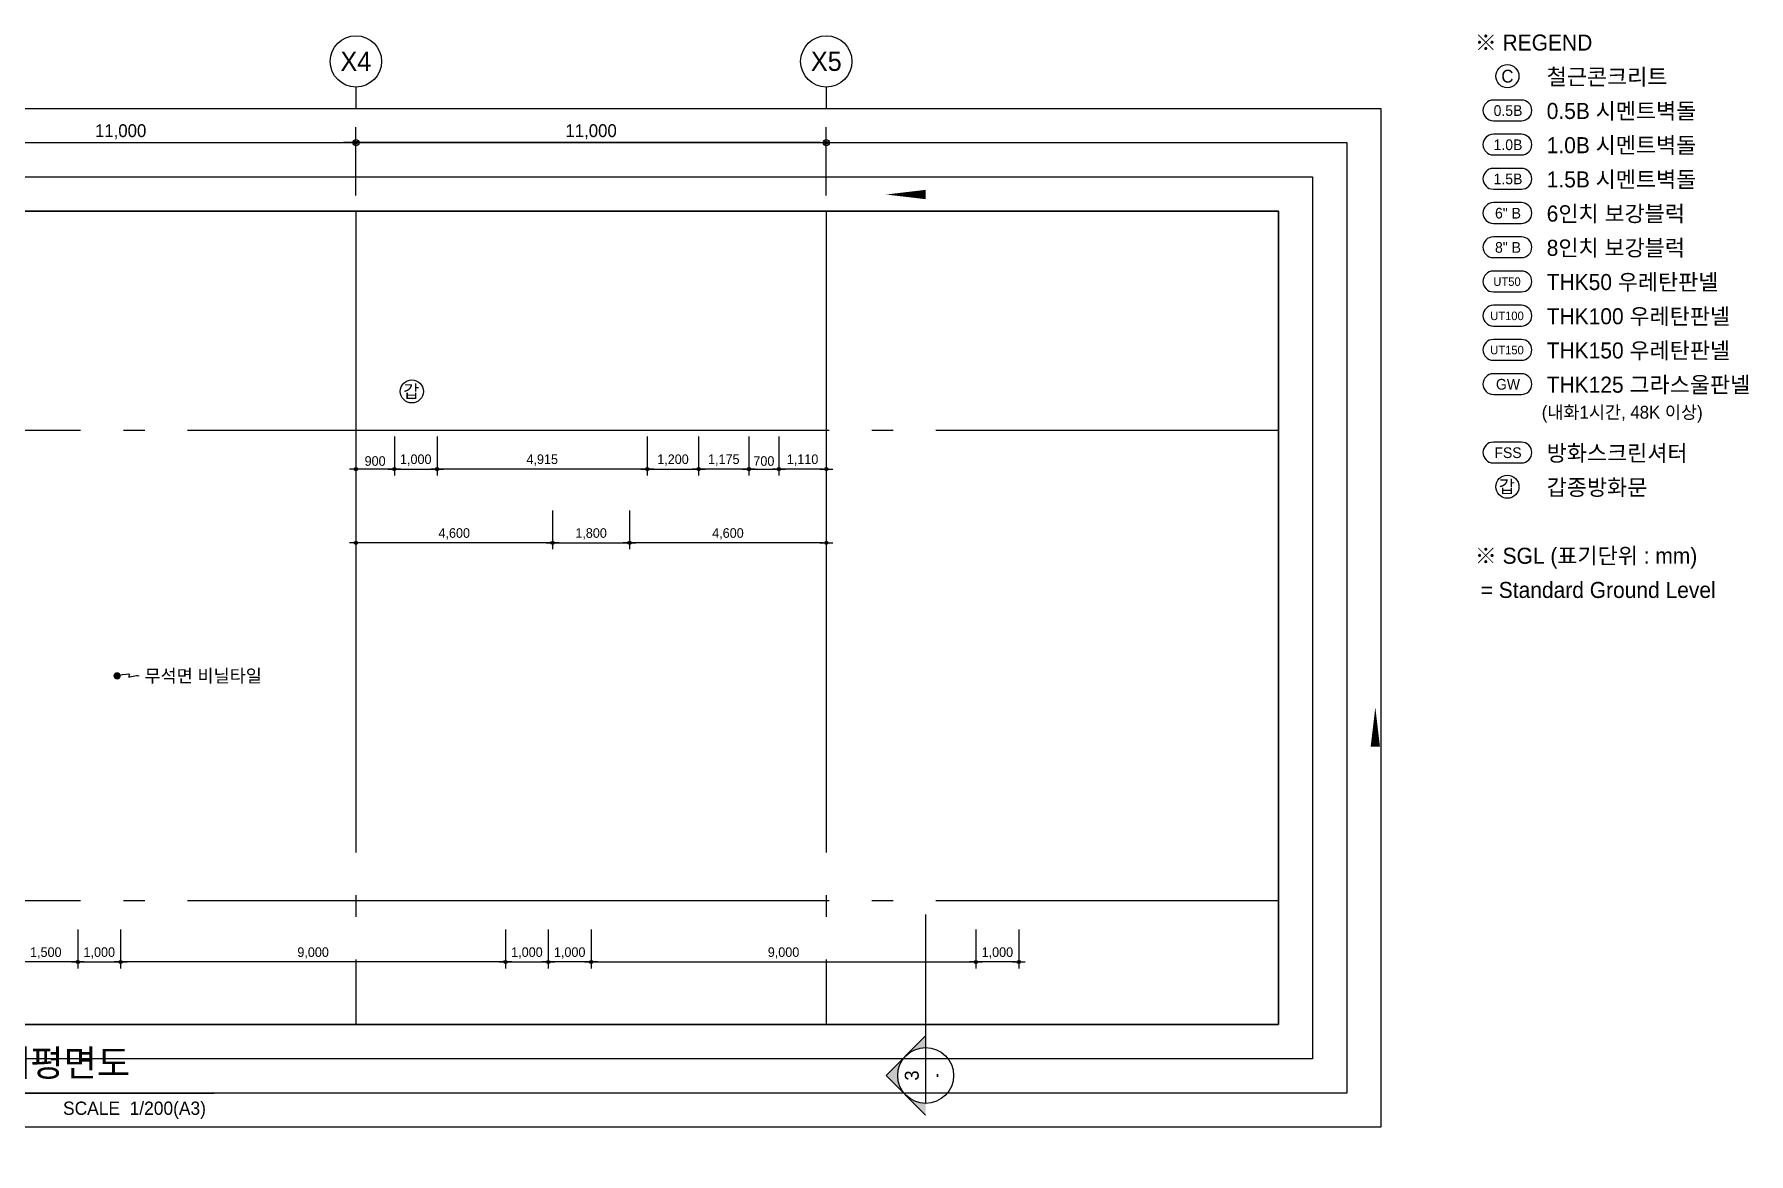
# Model space of a CAD drawing. Header units: millimetres. Extents: x 45178 to 206366, y -171177 to -118827.
# Drawn here: x 82197 to 122284, y -145002 to -118827 of the extents above; entities that cross this region are included whole.
import ezdxf
from ezdxf.enums import TextEntityAlignment as Align
from ezdxf.xclip import XClip

# ---------------------------------------------------------------- set-up
doc = ezdxf.new("R2010")
doc.units = ezdxf.units.MM
doc.linetypes.add('CEN', pattern=[35, 30, -2, 1, -2])
for name, color, linetype in [('$ZCDB_AUDIT_GENERATED_600D18', 7, 'Continuous'), ('4A.TEC CEN', 1, 'CEN'), ('4A.TEC TEXT', 7, 'Continuous'), ('4A.TEC TEXT 2', 3, 'Continuous'), ('4A.TEC 심볼', 7, 'Continuous'), ('MK', 7, 'Continuous'), ('SYM', 1, 'Continuous'), ('㈜SE&C DIM', 7, 'Continuous')]:
    doc.layers.add(name, color=color, linetype=linetype)
doc.layers.add('DEFPOINT', color=135, linetype='Continuous', plot=False)
doc.styles.add('GHS', font='malgun.ttf')
doc.styles.add('나눔고딕', font='')
doc.styles.add('돋움', font='')
doc.styles.add('울릉도L', font='')
doc.styles.get('나눔고딕').set_extended_font_data('Dotum')
doc.styles.get('돋움').set_extended_font_data('Dotum')
doc.styles.get('울릉도L').set_extended_font_data('Dotum')
doc.dimstyles.new('DIM_600(외부치수)', dxfattribs={"dimscale": 400, "dimtxt": 3.3, "dimasz": 1, "dimexe": 2, "dimexo": 2, "dimgap": 1, "dimtad": 1, "dimdec": 0, "dimdsep": 46, "dimlunit": 6, "dimtxsty": '나눔고딕', "dimblk1": 'DIMDOT', "dimblk2": 'DIMDOT', "dimsah": 1, "dimcen": 2.5, "dimdle": 1.5, "dimclrd": 8, "dimclre": 8, "dimclrt": 3, "dimadec": 0, "dimazin": 0, "dimtfac": 1, "dimtdec": 0, "dimtix": 1, "dimtmove": 2, "dimatfit": 3, "dimldrblk": 'DIMDOT', "dimfxl": 1, "dimtvp": 1, "dimtolj": 1, "dimtzin": 0, "dimarcsym": 0})

# ---------------------------------------------------------------- blocks, each defined once
blk = doc.blocks.new('dwgFD3B')
at = {"layer": '4A.TEC CEN', "color": 250, "ltscale": 500}
for p, q in [((49194.51, -169936.83, -3333.33), (358000, -169936.83, -3333.33)), ((49194.51, -180936.83, -3333.33), (358000, -180936.83, -3333.33))]:
    blk.add_line(p, q, dxfattribs=at)
at = {"layer": '4A.TEC CEN', "color": 250, "ltscale": 500, "elevation": -3333.33}
for points in [[(204307.63, -39163.16), (204307.63, -267000)], [(215307.63, -39163.16), (215307.63, -267000)]]:
    blk.add_lwpolyline(points, dxfattribs=at)
blk = doc.blocks.new('DIMDOT')
at = {"color": 0}
blk.add_line((-2, 0), (2, 0), dxfattribs=at)
for radius in [0.5, 0.25]:
    blk.add_circle((0, 0), radius, dxfattribs=at)
blk = doc.blocks.new('*D16')
at = {"layer": '$ZCDB_AUDIT_GENERATED_600D18', "color": 8, "lineweight": -2, "transparency": 16777216}
for p, q in [((78716, -122600), (78716, -121000)), ((89716, -122600), (89716, -121000)), ((78860, -121360), (89572, -121360))]:
    blk.add_line(p, q, dxfattribs=at)
at = {"layer": 'Defpoints', "color": 0, "transparency": 16777216}
for p in [(89716, -121360), (78716, -122960), (89716, -122960)]:
    blk.add_point(p, dxfattribs=at)
at = {"layer": '$ZCDB_AUDIT_GENERATED_600D18', "color": 8, "lineweight": -2, "transparency": 16777216, "xscale": 144, "yscale": 144, "zscale": 144, "rotation": 180}
blk.add_blockref('DIMDOT', (78716, -121360), dxfattribs=at)
at = {"layer": '$ZCDB_AUDIT_GENERATED_600D18', "color": 8, "lineweight": -2, "transparency": 16777216, "xscale": 144, "yscale": 144, "zscale": 144}
blk.add_blockref('DIMDOT', (89716, -121360), dxfattribs=at)
at = {"layer": '$ZCDB_AUDIT_GENERATED_600D18', "color": 3, "transparency": 16777216, "insert": (84216, -121108), "char_height": 300, "attachment_point": 5, "style": '나눔고딕'}
blk.add_mtext('\\A1;11,000', dxfattribs=at)
blk = doc.blocks.new('*D17')
at = {"layer": '$ZCDB_AUDIT_GENERATED_600D18', "color": 8, "lineweight": -2, "transparency": 16777216}
for p, q in [((89716, -122600), (89716, -121000)), ((100716, -122600), (100716, -121000)), ((100572, -121360), (89860, -121360))]:
    blk.add_line(p, q, dxfattribs=at)
at = {"layer": 'Defpoints', "color": 0, "transparency": 16777216}
for p in [(89716, -121360), (89716, -122960), (100716, -122960)]:
    blk.add_point(p, dxfattribs=at)
at = {"layer": '$ZCDB_AUDIT_GENERATED_600D18', "color": 8, "lineweight": -2, "transparency": 16777216, "xscale": 144, "yscale": 144, "zscale": 144, "rotation": 180}
blk.add_blockref('DIMDOT', (89716, -121360), dxfattribs=at)
at = {"layer": '$ZCDB_AUDIT_GENERATED_600D18', "color": 8, "lineweight": -2, "transparency": 16777216, "xscale": 144, "yscale": 144, "zscale": 144}
blk.add_blockref('DIMDOT', (100716, -121360), dxfattribs=at)
at = {"layer": '$ZCDB_AUDIT_GENERATED_600D18', "color": 3, "transparency": 16777216, "insert": (95216, -121108), "char_height": 300, "attachment_point": 5, "style": '나눔고딕'}
blk.add_mtext('\\A1;11,000', dxfattribs=at)
blk = doc.blocks.new('ccs122')
at = {"layer": '4A.TEC 심볼'}
blk.add_line((0, 8), (0, 3), dxfattribs=at)
blk.add_circle((0, 14), 6, dxfattribs=at)
at = {"layer": '4A.TEC TEXT 2', "color": 3, "style": 'GHS'}
blk.add_attdef('NO', text='', height=4.5, dxfattribs=at).set_placement((-0.01, 14.02), align=Align.MIDDLE_CENTER)
blk = doc.blocks.new('단면기호1')
at = {"layer": 'SYM'}
h = blk.add_hatch(color=256, dxfattribs=at)
h.paths.add_polyline_path([(4.24, 4.24, -0.198912), (6, 0), (8.49, 0)])
h.paths.add_polyline_path([(0, 8.49), (-4.24, 4.24, -0.414214), (4.24, 4.24)])
h.paths.add_polyline_path([(-4.24, 4.24), (-8.49, 0), (-6, 0, -0.198912)])
for p in [(-8.49, 0), (8.49, 0)]:
    blk.add_line(p, (0, 8.49), dxfattribs=at)
blk.add_circle((0, 0), 6, dxfattribs=at)
blk = doc.blocks.new('*D46')
at = {"layer": 'Defpoints', "color": 0, "transparency": 16777216}
for p in [(89716, -128084), (90616, -128084), (89716, -128993)]:
    blk.add_point(p, dxfattribs=at)
at = {"layer": '㈜SE&C DIM', "color": 8, "lineweight": -2, "transparency": 16777216}
for p, q in [((89716, -128234), (89716, -129143)), ((90616, -128234), (90616, -129143)), ((90541, -128993), (89791, -128993))]:
    blk.add_line(p, q, dxfattribs=at)
at = {"layer": '㈜SE&C DIM', "color": 8, "lineweight": -2, "transparency": 16777216, "xscale": 75, "yscale": 75, "zscale": 75, "rotation": 180}
blk.add_blockref('DIMDOT', (89716, -128993), dxfattribs=at)
at = {"layer": '㈜SE&C DIM', "color": 8, "lineweight": -2, "transparency": 16777216, "xscale": 75, "yscale": 75, "zscale": 75}
blk.add_blockref('DIMDOT', (90616, -128993), dxfattribs=at)
at = {"layer": '㈜SE&C DIM', "color": 3, "transparency": 16777216, "insert": (90166, -128806), "char_height": 225, "attachment_point": 5, "style": '나눔고딕'}
blk.add_mtext('\\A1;900', dxfattribs=at)
blk = doc.blocks.new('*D47')
at = {"layer": 'Defpoints', "color": 0, "transparency": 16777216}
for p in [(90616, -128084), (91616, -128084), (91616, -128993)]:
    blk.add_point(p, dxfattribs=at)
at = {"layer": '㈜SE&C DIM', "color": 8, "lineweight": -2, "transparency": 16777216}
for p, q in [((90616, -128234), (90616, -129143)), ((91616, -128234), (91616, -129143)), ((90691, -128993), (91541, -128993))]:
    blk.add_line(p, q, dxfattribs=at)
at = {"layer": '㈜SE&C DIM', "color": 8, "lineweight": -2, "transparency": 16777216, "xscale": 75, "yscale": 75, "zscale": 75, "rotation": 180}
blk.add_blockref('DIMDOT', (90616, -128993), dxfattribs=at)
at = {"layer": '㈜SE&C DIM', "color": 8, "lineweight": -2, "transparency": 16777216, "xscale": 75, "yscale": 75, "zscale": 75}
blk.add_blockref('DIMDOT', (91616, -128993), dxfattribs=at)
at = {"layer": '㈜SE&C DIM', "color": 3, "transparency": 16777216, "insert": (91116, -128784), "char_height": 225, "attachment_point": 5, "style": '나눔고딕'}
blk.add_mtext('\\A1;1,000', dxfattribs=at)
blk = doc.blocks.new('*D48')
at = {"layer": 'Defpoints', "color": 0, "transparency": 16777216}
for p in [(91616, -128084), (96531, -128084), (91616, -128993)]:
    blk.add_point(p, dxfattribs=at)
at = {"layer": '㈜SE&C DIM', "color": 8, "lineweight": -2, "transparency": 16777216}
for p, q in [((91616, -128234), (91616, -129143)), ((96531, -128234), (96531, -129143)), ((96456, -128993), (91691, -128993))]:
    blk.add_line(p, q, dxfattribs=at)
at = {"layer": '㈜SE&C DIM', "color": 8, "lineweight": -2, "transparency": 16777216, "xscale": 75, "yscale": 75, "zscale": 75, "rotation": 180}
blk.add_blockref('DIMDOT', (91616, -128993), dxfattribs=at)
at = {"layer": '㈜SE&C DIM', "color": 8, "lineweight": -2, "transparency": 16777216, "xscale": 75, "yscale": 75, "zscale": 75}
blk.add_blockref('DIMDOT', (96531, -128993), dxfattribs=at)
at = {"layer": '㈜SE&C DIM', "color": 3, "transparency": 16777216, "insert": (94074, -128784), "char_height": 225, "attachment_point": 5, "style": '나눔고딕'}
blk.add_mtext('\\A1;4,915', dxfattribs=at)
blk = doc.blocks.new('*D49')
at = {"layer": 'Defpoints', "color": 0, "transparency": 16777216}
for p in [(96531, -128084), (97731, -128084), (97731, -128993)]:
    blk.add_point(p, dxfattribs=at)
at = {"layer": '㈜SE&C DIM', "color": 8, "lineweight": -2, "transparency": 16777216}
for p, q in [((96531, -128234), (96531, -129143)), ((97731, -128234), (97731, -129143)), ((96606, -128993), (97656, -128993))]:
    blk.add_line(p, q, dxfattribs=at)
at = {"layer": '㈜SE&C DIM', "color": 8, "lineweight": -2, "transparency": 16777216, "xscale": 75, "yscale": 75, "zscale": 75, "rotation": 180}
blk.add_blockref('DIMDOT', (96531, -128993), dxfattribs=at)
at = {"layer": '㈜SE&C DIM', "color": 8, "lineweight": -2, "transparency": 16777216, "xscale": 75, "yscale": 75, "zscale": 75}
blk.add_blockref('DIMDOT', (97731, -128993), dxfattribs=at)
at = {"layer": '㈜SE&C DIM', "color": 3, "transparency": 16777216, "insert": (97131, -128784), "char_height": 225, "attachment_point": 5, "style": '나눔고딕'}
blk.add_mtext('\\A1;1,200', dxfattribs=at)
blk = doc.blocks.new('*D50')
at = {"layer": 'Defpoints', "color": 0, "transparency": 16777216}
for p in [(97731, -128084), (98906, -128084), (97731, -128993)]:
    blk.add_point(p, dxfattribs=at)
at = {"layer": '㈜SE&C DIM', "color": 8, "lineweight": -2, "transparency": 16777216}
for p, q in [((97731, -128234), (97731, -129143)), ((98906, -128234), (98906, -129143)), ((98831, -128993), (97806, -128993))]:
    blk.add_line(p, q, dxfattribs=at)
at = {"layer": '㈜SE&C DIM', "color": 8, "lineweight": -2, "transparency": 16777216, "xscale": 75, "yscale": 75, "zscale": 75, "rotation": 180}
blk.add_blockref('DIMDOT', (97731, -128993), dxfattribs=at)
at = {"layer": '㈜SE&C DIM', "color": 8, "lineweight": -2, "transparency": 16777216, "xscale": 75, "yscale": 75, "zscale": 75}
blk.add_blockref('DIMDOT', (98906, -128993), dxfattribs=at)
at = {"layer": '㈜SE&C DIM', "color": 3, "transparency": 16777216, "insert": (98319, -128784), "char_height": 225, "attachment_point": 5, "style": '나눔고딕'}
blk.add_mtext('\\A1;1,175', dxfattribs=at)
blk = doc.blocks.new('*D51')
at = {"layer": 'Defpoints', "color": 0, "transparency": 16777216}
for p in [(98906, -128084), (99606, -128084), (99606, -128993)]:
    blk.add_point(p, dxfattribs=at)
at = {"layer": '㈜SE&C DIM', "color": 8, "lineweight": -2, "transparency": 16777216}
for p, q in [((98906, -128234), (98906, -129143)), ((99606, -128234), (99606, -129143)), ((98981, -128993), (99531, -128993))]:
    blk.add_line(p, q, dxfattribs=at)
at = {"layer": '㈜SE&C DIM', "color": 8, "lineweight": -2, "transparency": 16777216, "xscale": 75, "yscale": 75, "zscale": 75, "rotation": 180}
blk.add_blockref('DIMDOT', (98906, -128993), dxfattribs=at)
at = {"layer": '㈜SE&C DIM', "color": 8, "lineweight": -2, "transparency": 16777216, "xscale": 75, "yscale": 75, "zscale": 75}
blk.add_blockref('DIMDOT', (99606, -128993), dxfattribs=at)
at = {"layer": '㈜SE&C DIM', "color": 3, "transparency": 16777216, "insert": (99256, -128806), "char_height": 225, "attachment_point": 5, "style": '나눔고딕'}
blk.add_mtext('\\A1;700', dxfattribs=at)
blk = doc.blocks.new('*D52')
at = {"layer": 'Defpoints', "color": 0, "transparency": 16777216}
for p in [(99606, -128084), (100716, -128084), (99606, -128993)]:
    blk.add_point(p, dxfattribs=at)
at = {"layer": '㈜SE&C DIM', "color": 8, "lineweight": -2, "transparency": 16777216}
for p, q in [((99606, -128234), (99606, -129143)), ((100716, -128234), (100716, -129143)), ((100641, -128993), (99681, -128993))]:
    blk.add_line(p, q, dxfattribs=at)
at = {"layer": '㈜SE&C DIM', "color": 8, "lineweight": -2, "transparency": 16777216, "xscale": 75, "yscale": 75, "zscale": 75, "rotation": 180}
blk.add_blockref('DIMDOT', (99606, -128993), dxfattribs=at)
at = {"layer": '㈜SE&C DIM', "color": 8, "lineweight": -2, "transparency": 16777216, "xscale": 75, "yscale": 75, "zscale": 75}
blk.add_blockref('DIMDOT', (100716, -128993), dxfattribs=at)
at = {"layer": '㈜SE&C DIM', "color": 3, "transparency": 16777216, "insert": (100161, -128784), "char_height": 225, "attachment_point": 5, "style": '나눔고딕'}
blk.add_mtext('\\A1;1,110', dxfattribs=at)
blk = doc.blocks.new('*D61')
at = {"layer": 'Defpoints', "color": 0, "transparency": 16777216}
for p in [(81716, -139609), (83216, -139609), (81716, -140518)]:
    blk.add_point(p, dxfattribs=at)
at = {"layer": '㈜SE&C DIM', "color": 8, "lineweight": -2, "transparency": 16777216}
for p, q in [((81716, -139759), (81716, -140668)), ((83216, -139759), (83216, -140668)), ((83141, -140518), (81791, -140518))]:
    blk.add_line(p, q, dxfattribs=at)
at = {"layer": '㈜SE&C DIM', "color": 8, "lineweight": -2, "transparency": 16777216, "xscale": 75, "yscale": 75, "zscale": 75, "rotation": 180}
blk.add_blockref('DIMDOT', (81716, -140518), dxfattribs=at)
at = {"layer": '㈜SE&C DIM', "color": 8, "lineweight": -2, "transparency": 16777216, "xscale": 75, "yscale": 75, "zscale": 75}
blk.add_blockref('DIMDOT', (83216, -140518), dxfattribs=at)
at = {"layer": '㈜SE&C DIM', "color": 3, "transparency": 16777216, "insert": (82466, -140309), "char_height": 225, "attachment_point": 5, "style": '나눔고딕'}
blk.add_mtext('\\A1;1,500', dxfattribs=at)
blk = doc.blocks.new('*D62')
at = {"layer": 'Defpoints', "color": 0, "transparency": 16777216}
for p in [(83216, -139609), (84216, -139609), (84216, -140518)]:
    blk.add_point(p, dxfattribs=at)
at = {"layer": '㈜SE&C DIM', "color": 8, "lineweight": -2, "transparency": 16777216}
for p, q in [((83216, -139759), (83216, -140668)), ((84216, -139759), (84216, -140668)), ((83291, -140518), (84141, -140518))]:
    blk.add_line(p, q, dxfattribs=at)
at = {"layer": '㈜SE&C DIM', "color": 8, "lineweight": -2, "transparency": 16777216, "xscale": 75, "yscale": 75, "zscale": 75, "rotation": 180}
blk.add_blockref('DIMDOT', (83216, -140518), dxfattribs=at)
at = {"layer": '㈜SE&C DIM', "color": 8, "lineweight": -2, "transparency": 16777216, "xscale": 75, "yscale": 75, "zscale": 75}
blk.add_blockref('DIMDOT', (84216, -140518), dxfattribs=at)
at = {"layer": '㈜SE&C DIM', "color": 3, "transparency": 16777216, "insert": (83716, -140309), "char_height": 225, "attachment_point": 5, "style": '나눔고딕'}
blk.add_mtext('\\A1;1,000', dxfattribs=at)
blk = doc.blocks.new('*D63')
at = {"layer": 'Defpoints', "color": 0, "transparency": 16777216}
for p in [(84216, -139609), (93216, -139609), (84216, -140518)]:
    blk.add_point(p, dxfattribs=at)
at = {"layer": '㈜SE&C DIM', "color": 8, "lineweight": -2, "transparency": 16777216}
for p, q in [((84216, -139759), (84216, -140668)), ((93216, -139759), (93216, -140668)), ((93141, -140518), (84291, -140518))]:
    blk.add_line(p, q, dxfattribs=at)
at = {"layer": '㈜SE&C DIM', "color": 8, "lineweight": -2, "transparency": 16777216, "xscale": 75, "yscale": 75, "zscale": 75, "rotation": 180}
blk.add_blockref('DIMDOT', (84216, -140518), dxfattribs=at)
at = {"layer": '㈜SE&C DIM', "color": 8, "lineweight": -2, "transparency": 16777216, "xscale": 75, "yscale": 75, "zscale": 75}
blk.add_blockref('DIMDOT', (93216, -140518), dxfattribs=at)
at = {"layer": '㈜SE&C DIM', "color": 3, "transparency": 16777216, "insert": (88716, -140309), "char_height": 225, "attachment_point": 5, "style": '나눔고딕'}
blk.add_mtext('\\A1;9,000', dxfattribs=at)
blk = doc.blocks.new('*D64')
at = {"layer": 'Defpoints', "color": 0, "transparency": 16777216}
for p in [(93216, -139609), (94216, -139609), (94216, -140518)]:
    blk.add_point(p, dxfattribs=at)
at = {"layer": '㈜SE&C DIM', "color": 8, "lineweight": -2, "transparency": 16777216}
for p, q in [((93216, -139759), (93216, -140668)), ((94216, -139759), (94216, -140668)), ((93291, -140518), (94141, -140518))]:
    blk.add_line(p, q, dxfattribs=at)
at = {"layer": '㈜SE&C DIM', "color": 8, "lineweight": -2, "transparency": 16777216, "xscale": 75, "yscale": 75, "zscale": 75, "rotation": 180}
blk.add_blockref('DIMDOT', (93216, -140518), dxfattribs=at)
at = {"layer": '㈜SE&C DIM', "color": 8, "lineweight": -2, "transparency": 16777216, "xscale": 75, "yscale": 75, "zscale": 75}
blk.add_blockref('DIMDOT', (94216, -140518), dxfattribs=at)
at = {"layer": '㈜SE&C DIM', "color": 3, "transparency": 16777216, "insert": (93716, -140309), "char_height": 225, "attachment_point": 5, "style": '나눔고딕'}
blk.add_mtext('\\A1;1,000', dxfattribs=at)
blk = doc.blocks.new('*D65')
at = {"layer": 'Defpoints', "color": 0, "transparency": 16777216}
for p in [(94216, -139609), (95216, -139609), (94216, -140518)]:
    blk.add_point(p, dxfattribs=at)
at = {"layer": '㈜SE&C DIM', "color": 8, "lineweight": -2, "transparency": 16777216}
for p, q in [((94216, -139759), (94216, -140668)), ((95216, -139759), (95216, -140668)), ((95141, -140518), (94291, -140518))]:
    blk.add_line(p, q, dxfattribs=at)
at = {"layer": '㈜SE&C DIM', "color": 8, "lineweight": -2, "transparency": 16777216, "xscale": 75, "yscale": 75, "zscale": 75, "rotation": 180}
blk.add_blockref('DIMDOT', (94216, -140518), dxfattribs=at)
at = {"layer": '㈜SE&C DIM', "color": 8, "lineweight": -2, "transparency": 16777216, "xscale": 75, "yscale": 75, "zscale": 75}
blk.add_blockref('DIMDOT', (95216, -140518), dxfattribs=at)
at = {"layer": '㈜SE&C DIM', "color": 3, "transparency": 16777216, "insert": (94716, -140309), "char_height": 225, "attachment_point": 5, "style": '나눔고딕'}
blk.add_mtext('\\A1;1,000', dxfattribs=at)
blk = doc.blocks.new('*D66')
at = {"layer": 'Defpoints', "color": 0, "transparency": 16777216}
for p in [(95216, -139609), (104216, -139609), (104216, -140518)]:
    blk.add_point(p, dxfattribs=at)
at = {"layer": '㈜SE&C DIM', "color": 8, "lineweight": -2, "transparency": 16777216}
for p, q in [((95216, -139759), (95216, -140668)), ((104216, -139759), (104216, -140668)), ((95291, -140518), (104141, -140518))]:
    blk.add_line(p, q, dxfattribs=at)
at = {"layer": '㈜SE&C DIM', "color": 8, "lineweight": -2, "transparency": 16777216, "xscale": 75, "yscale": 75, "zscale": 75, "rotation": 180}
blk.add_blockref('DIMDOT', (95216, -140518), dxfattribs=at)
at = {"layer": '㈜SE&C DIM', "color": 8, "lineweight": -2, "transparency": 16777216, "xscale": 75, "yscale": 75, "zscale": 75}
blk.add_blockref('DIMDOT', (104216, -140518), dxfattribs=at)
at = {"layer": '㈜SE&C DIM', "color": 3, "transparency": 16777216, "insert": (99716, -140309), "char_height": 225, "attachment_point": 5, "style": '나눔고딕'}
blk.add_mtext('\\A1;9,000', dxfattribs=at)
blk = doc.blocks.new('*D67')
at = {"layer": 'Defpoints', "color": 0, "transparency": 16777216}
for p in [(104216, -139609), (105216, -139609), (104216, -140518)]:
    blk.add_point(p, dxfattribs=at)
at = {"layer": '㈜SE&C DIM', "color": 8, "lineweight": -2, "transparency": 16777216}
for p, q in [((104216, -139759), (104216, -140668)), ((105216, -139759), (105216, -140668)), ((105141, -140518), (104291, -140518))]:
    blk.add_line(p, q, dxfattribs=at)
at = {"layer": '㈜SE&C DIM', "color": 8, "lineweight": -2, "transparency": 16777216, "xscale": 75, "yscale": 75, "zscale": 75, "rotation": 180}
blk.add_blockref('DIMDOT', (104216, -140518), dxfattribs=at)
at = {"layer": '㈜SE&C DIM', "color": 8, "lineweight": -2, "transparency": 16777216, "xscale": 75, "yscale": 75, "zscale": 75}
blk.add_blockref('DIMDOT', (105216, -140518), dxfattribs=at)
at = {"layer": '㈜SE&C DIM', "color": 3, "transparency": 16777216, "insert": (104716, -140309), "char_height": 225, "attachment_point": 5, "style": '나눔고딕'}
blk.add_mtext('\\A1;1,000', dxfattribs=at)
blk = doc.blocks.new('*D83')
at = {"layer": 'Defpoints', "color": 0, "transparency": 16777216}
for p in [(89716, -129809), (94316, -129809), (89716, -130718)]:
    blk.add_point(p, dxfattribs=at)
at = {"layer": '㈜SE&C DIM', "color": 8, "lineweight": -2, "transparency": 16777216}
for p, q in [((89716, -129959), (89716, -130868)), ((94316, -129959), (94316, -130868)), ((94241, -130718), (89791, -130718))]:
    blk.add_line(p, q, dxfattribs=at)
at = {"layer": '㈜SE&C DIM', "color": 8, "lineweight": -2, "transparency": 16777216, "xscale": 75, "yscale": 75, "zscale": 75, "rotation": 180}
blk.add_blockref('DIMDOT', (89716, -130718), dxfattribs=at)
at = {"layer": '㈜SE&C DIM', "color": 8, "lineweight": -2, "transparency": 16777216, "xscale": 75, "yscale": 75, "zscale": 75}
blk.add_blockref('DIMDOT', (94316, -130718), dxfattribs=at)
at = {"layer": '㈜SE&C DIM', "color": 3, "transparency": 16777216, "insert": (92016, -130509), "char_height": 225, "attachment_point": 5, "style": '나눔고딕'}
blk.add_mtext('\\A1;4,600', dxfattribs=at)
blk = doc.blocks.new('*D84')
at = {"layer": 'Defpoints', "color": 0, "transparency": 16777216}
for p in [(94316, -129809), (96116, -129809), (96116, -130718)]:
    blk.add_point(p, dxfattribs=at)
at = {"layer": '㈜SE&C DIM', "color": 8, "lineweight": -2, "transparency": 16777216}
for p, q in [((94316, -129959), (94316, -130868)), ((96116, -129959), (96116, -130868)), ((94391, -130718), (96041, -130718))]:
    blk.add_line(p, q, dxfattribs=at)
at = {"layer": '㈜SE&C DIM', "color": 8, "lineweight": -2, "transparency": 16777216, "xscale": 75, "yscale": 75, "zscale": 75, "rotation": 180}
blk.add_blockref('DIMDOT', (94316, -130718), dxfattribs=at)
at = {"layer": '㈜SE&C DIM', "color": 8, "lineweight": -2, "transparency": 16777216, "xscale": 75, "yscale": 75, "zscale": 75}
blk.add_blockref('DIMDOT', (96116, -130718), dxfattribs=at)
at = {"layer": '㈜SE&C DIM', "color": 3, "transparency": 16777216, "insert": (95216, -130509), "char_height": 225, "attachment_point": 5, "style": '나눔고딕'}
blk.add_mtext('\\A1;1,800', dxfattribs=at)
blk = doc.blocks.new('*D85')
at = {"layer": 'Defpoints', "color": 0, "transparency": 16777216}
for p in [(96116, -129809), (100716, -129809), (96116, -130718)]:
    blk.add_point(p, dxfattribs=at)
at = {"layer": '㈜SE&C DIM', "color": 8, "lineweight": -2, "transparency": 16777216}
for p, q in [((96116, -129959), (96116, -130868)), ((100716, -129959), (100716, -130868)), ((100641, -130718), (96191, -130718))]:
    blk.add_line(p, q, dxfattribs=at)
at = {"layer": '㈜SE&C DIM', "color": 8, "lineweight": -2, "transparency": 16777216, "xscale": 75, "yscale": 75, "zscale": 75, "rotation": 180}
blk.add_blockref('DIMDOT', (96116, -130718), dxfattribs=at)
at = {"layer": '㈜SE&C DIM', "color": 8, "lineweight": -2, "transparency": 16777216, "xscale": 75, "yscale": 75, "zscale": 75}
blk.add_blockref('DIMDOT', (100716, -130718), dxfattribs=at)
at = {"layer": '㈜SE&C DIM', "color": 3, "transparency": 16777216, "insert": (98416, -130509), "char_height": 225, "attachment_point": 5, "style": '나눔고딕'}
blk.add_mtext('\\A1;4,600', dxfattribs=at)

msp = doc.modelspace()

# ---------------------------------------------------------------- linework, layer by layer
at = {"layer": '4A.TEC 심볼'}
msp.add_line((72652.14, -143582.93), (86404.85, -143582.93), dxfattribs=at)
at = {"layer": '4A.TEC 심볼', "elevation": -6666.67}
for points in [[(116971.07, -120363.62), (116312.64, -120363.62, 1), (116312.64, -120848.43), (116971.07, -120848.43, 1)], [(116971.07, -121163.62), (116312.64, -121163.62, 1), (116312.64, -121648.43), (116971.07, -121648.43, 1)], [(116971.07, -121963.62), (116312.64, -121963.62, 1), (116312.64, -122448.43), (116971.07, -122448.43, 1)], [(116971.07, -122763.62), (116312.64, -122763.62, 1), (116312.64, -123248.43), (116971.07, -123248.43, 1)], [(116971.07, -123563.62), (116312.64, -123563.62, 1), (116312.64, -124048.43), (116971.07, -124048.43, 1)], [(116971.07, -124363.62), (116312.64, -124363.62, 1), (116312.64, -124848.43), (116971.07, -124848.43, 1)], [(116971.07, -125163.62), (116312.64, -125163.62, 1), (116312.64, -125648.43), (116971.07, -125648.43, 1)], [(116971.07, -125963.62), (116312.64, -125963.62, 1), (116312.64, -126448.43), (116971.07, -126448.43, 1)], [(116971.07, -126763.62), (116312.64, -126763.62, 1), (116312.64, -127248.43), (116971.07, -127248.43, 1)], [(116971.07, -128363.62), (116312.64, -128363.62, 1), (116312.64, -128848.43), (116971.07, -128848.43, 1)]]:
    msp.add_lwpolyline(points, format="xyb", close=True, dxfattribs=at)
at = {"layer": '4A.TEC 심볼', "color": 1, "const_width": 85.39}
msp.add_lwpolyline([(84090.3, -133828.2, 1), (84175.69, -133828.2, 1)], format="xyb", close=True, dxfattribs=at)
at = {"layer": '4A.TEC 심볼', "color": 1}
msp.add_lwpolyline([(84133.14, -133828.2), (84261.86, -133798.82), (84346.29, -133785.27), (84395, -133784.18), (84416.54, -133792.17), (84419.47, -133805.87), (84412.34, -133821.9), (84403.71, -133836.87), (84402.13, -133847.41), (84414.17, -133851.05), (84438.36, -133848.91), (84471.26, -133843.02), (84509.41, -133835.41), (84549.36, -133828.09), (84587.67, -133823.1), (84620.87, -133822.46), (84645.51, -133828.2)], dxfattribs=at)
at = {"layer": '4A.TEC 심볼'}
for centre in [(116641.86, -119806.03, -6666.67), (91024.65, -127178.22, -4999.55), (116641.86, -129406.03, -6666.67)]:
    msp.add_circle(centre, 269.32, dxfattribs=at)
at = {"layer": 'DEFPOINT'}
for points in [[(48380.59, -120559.5), (113685.8, -120559.5), (113685.8, -144382.93), (48380.59, -144382.93)], [(49180.59, -121359.5), (112885.8, -121359.5), (112885.8, -143582.93), (49180.59, -143582.93)], [(49980.59, -122159.5), (112085.8, -122159.5), (112085.8, -142782.93), (49980.59, -142782.93)], [(50780.59, -122959.5), (111285.8, -122959.5), (111285.8, -141982.93), (50780.59, -141982.93)]]:
    msp.add_lwpolyline(points, close=True, dxfattribs=at)
at = {"layer": 'MK'}
msp.add_line((103038.47, -139411.22), (103038.47, -143826.08), dxfattribs=at)
for points in [[(102114.45, -122573.2, 0, 217.79, 0), (103038.47, -122573.2, 0, 0, 0), (103038.47, -128537.49, 0, 0, 0)], [(113553.13, -134562.98, 0, 217.79, 0), (113553.13, -135487, 0, 0, 0), (107588.84, -135487, 0, 0, 0)]]:
    msp.add_lwpolyline(points, format="xyseb", dxfattribs=at)

# ---------------------------------------------------------------- block references
ref = msp.add_blockref('dwgFD3B', (-114591.26, 41852.5, 0.45))
XClip(ref).set_block_clipping_path([(165371.8488869666, -183835.4279910922), (225877.0571608543, -164812.0010458827)])
at = {"layer": '4A.TEC 심볼'}
ref = msp.add_blockref('ccs122', (89716.37, -120859.5, -3332.88), dxfattribs=dict(at, xscale=99.99999954993666, yscale=99.99999954993666, zscale=99.99999954993666))
ref.add_attrib('NO', 'X4', dxfattribs={"layer": '0', "color": 3, "height": 450, "style": '울릉도L'}).set_placement((89715.75, -119457.71, -4999.55), align=Align.MIDDLE_CENTER)
ref = msp.add_blockref('ccs122', (100716.37, -120859.5, -3332.88), dxfattribs=dict(at, xscale=99.99999954993666, yscale=99.99999954993666, zscale=99.99999954993666))
ref.add_attrib('NO', 'X5', dxfattribs={"layer": '0', "color": 3, "height": 450, "style": '울릉도L'}).set_placement((100715.75, -119457.71, -4999.55), align=Align.MIDDLE_CENTER)
at = {"layer": 'MK', "xscale": 108.8969338021861, "yscale": 108.8969338021861, "zscale": 108.8969338021861, "rotation": 90}
msp.add_blockref('단면기호1', (103038.47, -143172.7), dxfattribs=at)

# ---------------------------------------------------------------- texts
at = {"layer": '4A.TEC TEXT', "style": '돋움'}
for s, p in [('C', (116641.86, -119806.03, -6666.67)), ('갑', (91012.16, -127174.32, -4999.55)), ('갑', (116629.37, -129402.13, -6666.67))]:
    msp.add_text(s, height=300, dxfattribs=at).set_placement(p, align=Align.MIDDLE_CENTER)
for s, height, p in [('0.5B', 250, (116655.62, -120609.88, -6666.67)), ('1.0B', 250, (116655.62, -121409.88, -6666.67)), ('1.5B', 250, (116655.62, -122209.88, -6666.67)), ('6" B', 250, (116655.62, -123009.88, -6666.67)), ('8" B', 250, (116655.62, -123809.88, -6666.67)), ('UT50', 200, (116631.84, -124609.88, -6666.67)), ('UT100', 200, (116631.84, -125409.88, -6666.67)), ('UT150', 200, (116631.84, -126209.88, -6666.67)), ('GW', 250, (116655.62, -127009.88, -6666.67)), ('FSS', 250, (116655.62, -128609.88, -6666.67))]:
    msp.add_text(s, height=height, dxfattribs=at).set_placement(p, align=Align.MIDDLE)
msp.add_text('무석면 비닐타일', height=300, dxfattribs=at).set_placement((84773.6, -133828.2), align=Align.MIDDLE_LEFT)
at = {"layer": '4A.TEC TEXT 2', "color": 3, "style": '나눔고딕'}
for s, height, p in [('※ REGEND', 375, (115880.49, -119319.6, -6666.67)), ('철근콘크리트', 375, (117560.39, -120119.56, -6666.67)), ('0.5B 시멘트벽돌', 375, (117560.39, -120919.56, -6666.67)), ('1.0B 시멘트벽돌', 375, (117560.39, -121719.56, -6666.67)), ('1.5B 시멘트벽돌', 375, (117560.39, -122519.56, -6666.67)), ('6인치 보강블럭', 375, (117560.39, -123319.56, -6666.67)), ('8인치 보강블럭', 375, (117560.39, -124119.56, -6666.67)), ('THK50 우레탄판넬', 375, (117560.39, -124919.56, -6666.67)), ('THK100 우레탄판넬', 375, (117560.39, -125719.56, -6666.67)), ('THK150 우레탄판넬', 375, (117560.39, -126519.56, -6666.67)), ('THK125 그라스울판넬', 375, (117560.39, -127319.56, -6666.67)), ('(내화1시간, 48K 이상)', 300, (117444.19, -127904.28, -6666.67)), ('방화스크린셔터', 375, (117560.39, -128919.56, -6666.67)), ('갑종방화문', 375, (117560.39, -129719.56, -6666.67)), ('※ SGL (표기단위 : mm)', 375, (115880.49, -131319.6, -6666.67)), (' = Standard Ground Level', 375, (115880.49, -132119.6, -6666.67)), ('지상1층 사무실 확대평면도', 621, (74965.92, -143375.93))]:
    msp.add_text(s, height=height, dxfattribs=at).set_placement(p, align=Align.BOTTOM_LEFT)
msp.add_text('SCALE  1/200(A3)', height=310.5, dxfattribs=at).set_placement((86210.45, -144186.21), align=Align.BOTTOM_RIGHT)
at = {"layer": 'MK', "style": '돋움'}
msp.add_text('3', height=326.69, rotation=90, dxfattribs=at).set_placement((102877.74, -143172.7), align=Align.CENTER)
at = {"layer": 'MK', "style": '돋움', "width": 0.7}
msp.add_text('-', height=326.69, rotation=90, dxfattribs=at).set_placement((103440.24, -143172.7), align=Align.CENTER)

# ---------------------------------------------------------------- dimensions: what is measured, and where the dimension line sits
at = {"layer": '$ZCDB_AUDIT_GENERATED_600D18'}
for p1, angle, picture, middle in [((78716.37, -122959.5, -3332.88), 0, '*D16', (84216.37, -121108.4, -3332.88)), ((100716.37, -122959.5, -3332.88), 180, '*D17', (95216.37, -121108.4, -3332.88))]:
    dim = msp.add_linear_dim(base=(89716.37, -121359.5, -3332.88), p1=p1, p2=(89716.37, -122959.5, -3332.88), angle=angle, dimstyle='DIM_600(외부치수)', override={"dimscale": 600, "dimtxt": 0.5, "dimasz": 0.24, "dimexe": 0.6, "dimexo": 0.6, "dimgap": 0.12, "dimdec": 1, "dimdle": 0.5}, dxfattribs=at)
    dim.commit()
    dim.dimension.update_dxf_attribs({"geometry": picture, "text_midpoint": middle})
at = {"layer": '㈜SE&C DIM'}
for base, p1, p2, angle, picture, middle in [((89716.37, -128993.44, -8332.43), (90616.37, -128084.34, -8332.43), (89716.37, -128084.34, -8332.43), 180, '*D46', (90166.37, -128805.78, -8332.43)), ((91616.37, -128993.44, -8332.43), (90616.37, -128084.34, -8332.43), (91616.37, -128084.34, -8332.43), 0, '*D47', (91116.37, -128784.11, -8332.43)), ((91616.37, -128993.44, -8332.43), (96531.37, -128084.34, -8332.43), (91616.37, -128084.34, -8332.43), 180, '*D48', (94073.87, -128784.11, -8332.43)), ((97731.37, -128993.44, -8332.43), (96531.37, -128084.34, -8332.43), (97731.37, -128084.34, -8332.43), 0, '*D49', (97131.37, -128784.11, -8332.43)), ((97731.37, -128993.44, -8332.43), (98906.37, -128084.34, -8332.43), (97731.37, -128084.34, -8332.43), 180, '*D50', (98318.87, -128784.11, -8332.43)), ((99606.37, -128993.44, -8332.43), (98906.37, -128084.34, -8332.43), (99606.37, -128084.34, -8332.43), 0, '*D51', (99256.37, -128805.78, -8332.43)), ((99606.37, -128993.44, -8332.43), (100716.37, -128084.34, -8332.43), (99606.37, -128084.34, -8332.43), 180, '*D52', (100161.37, -128784.11, -8332.43)), ((89716.37, -130718.44, -3332.88), (94316.37, -129809.34, -3332.88), (89716.37, -129809.34, -3332.88), 180, '*D83', (92016.37, -130509.11, -3332.88)), ((96116.37, -130718.44, -3332.88), (100716.37, -129809.34, -3332.88), (96116.37, -129809.34, -3332.88), 180, '*D85', (98416.37, -130509.11, -3332.88)), ((81716.37, -140518.44, 1666.67), (83216.37, -139609.34, 1666.67), (81716.37, -139609.34, 1666.67), 180, '*D61', (82466.37, -140309.11, 1666.67)), ((84216.37, -140518.44, 1666.67), (83216.37, -139609.34, 1666.67), (84216.37, -139609.34, 1666.67), 0, '*D62', (83716.37, -140309.11, 1666.67)), ((84216.37, -140518.44, 1666.67), (93216.37, -139609.34, 1666.67), (84216.37, -139609.34, 1666.67), 180, '*D63', (88716.37, -140309.11, 1666.67)), ((94216.37, -140518.44, 1666.67), (93216.37, -139609.34, 1666.67), (94216.37, -139609.34, 1666.67), 0, '*D64', (93716.37, -140309.11, 1666.67)), ((94216.37, -140518.44, 1666.67), (95216.37, -139609.34, 1666.67), (94216.37, -139609.34, 1666.67), 180, '*D65', (94716.37, -140309.11, 1666.67)), ((104216.37, -140518.44, 1666.67), (95216.37, -139609.34, 1666.67), (104216.37, -139609.34, 1666.67), 0, '*D66', (99716.37, -140309.11, 1666.67)), ((104216.37, -140518.44, 1666.67), (105216.37, -139609.34, 1666.67), (104216.37, -139609.34, 1666.67), 180, '*D67', (104716.37, -140309.11, 1666.67))]:
    dim = msp.add_linear_dim(base=base, p1=p1, p2=p2, angle=angle, dimstyle='DIM_600(외부치수)', override={"dimscale": 75, "dimtxt": 3}, dxfattribs=at)
    dim.commit()
    dim.dimension.update_dxf_attribs({"geometry": picture, "text_midpoint": middle})
dim = msp.add_linear_dim(base=(96116.37, -130718.44, -3332.88), p1=(94316.37, -129809.34, -3332.88), p2=(96116.37, -129809.34, -3332.88), dimstyle='DIM_600(외부치수)', override={"dimscale": 75, "dimtxt": 3}, dxfattribs=at)
dim.commit()
dim.dimension.update_dxf_attribs({"geometry": '*D84', "text_midpoint": (95216.37, -130509.11, -3332.88)})

doc.saveas('drawing.dxf')
